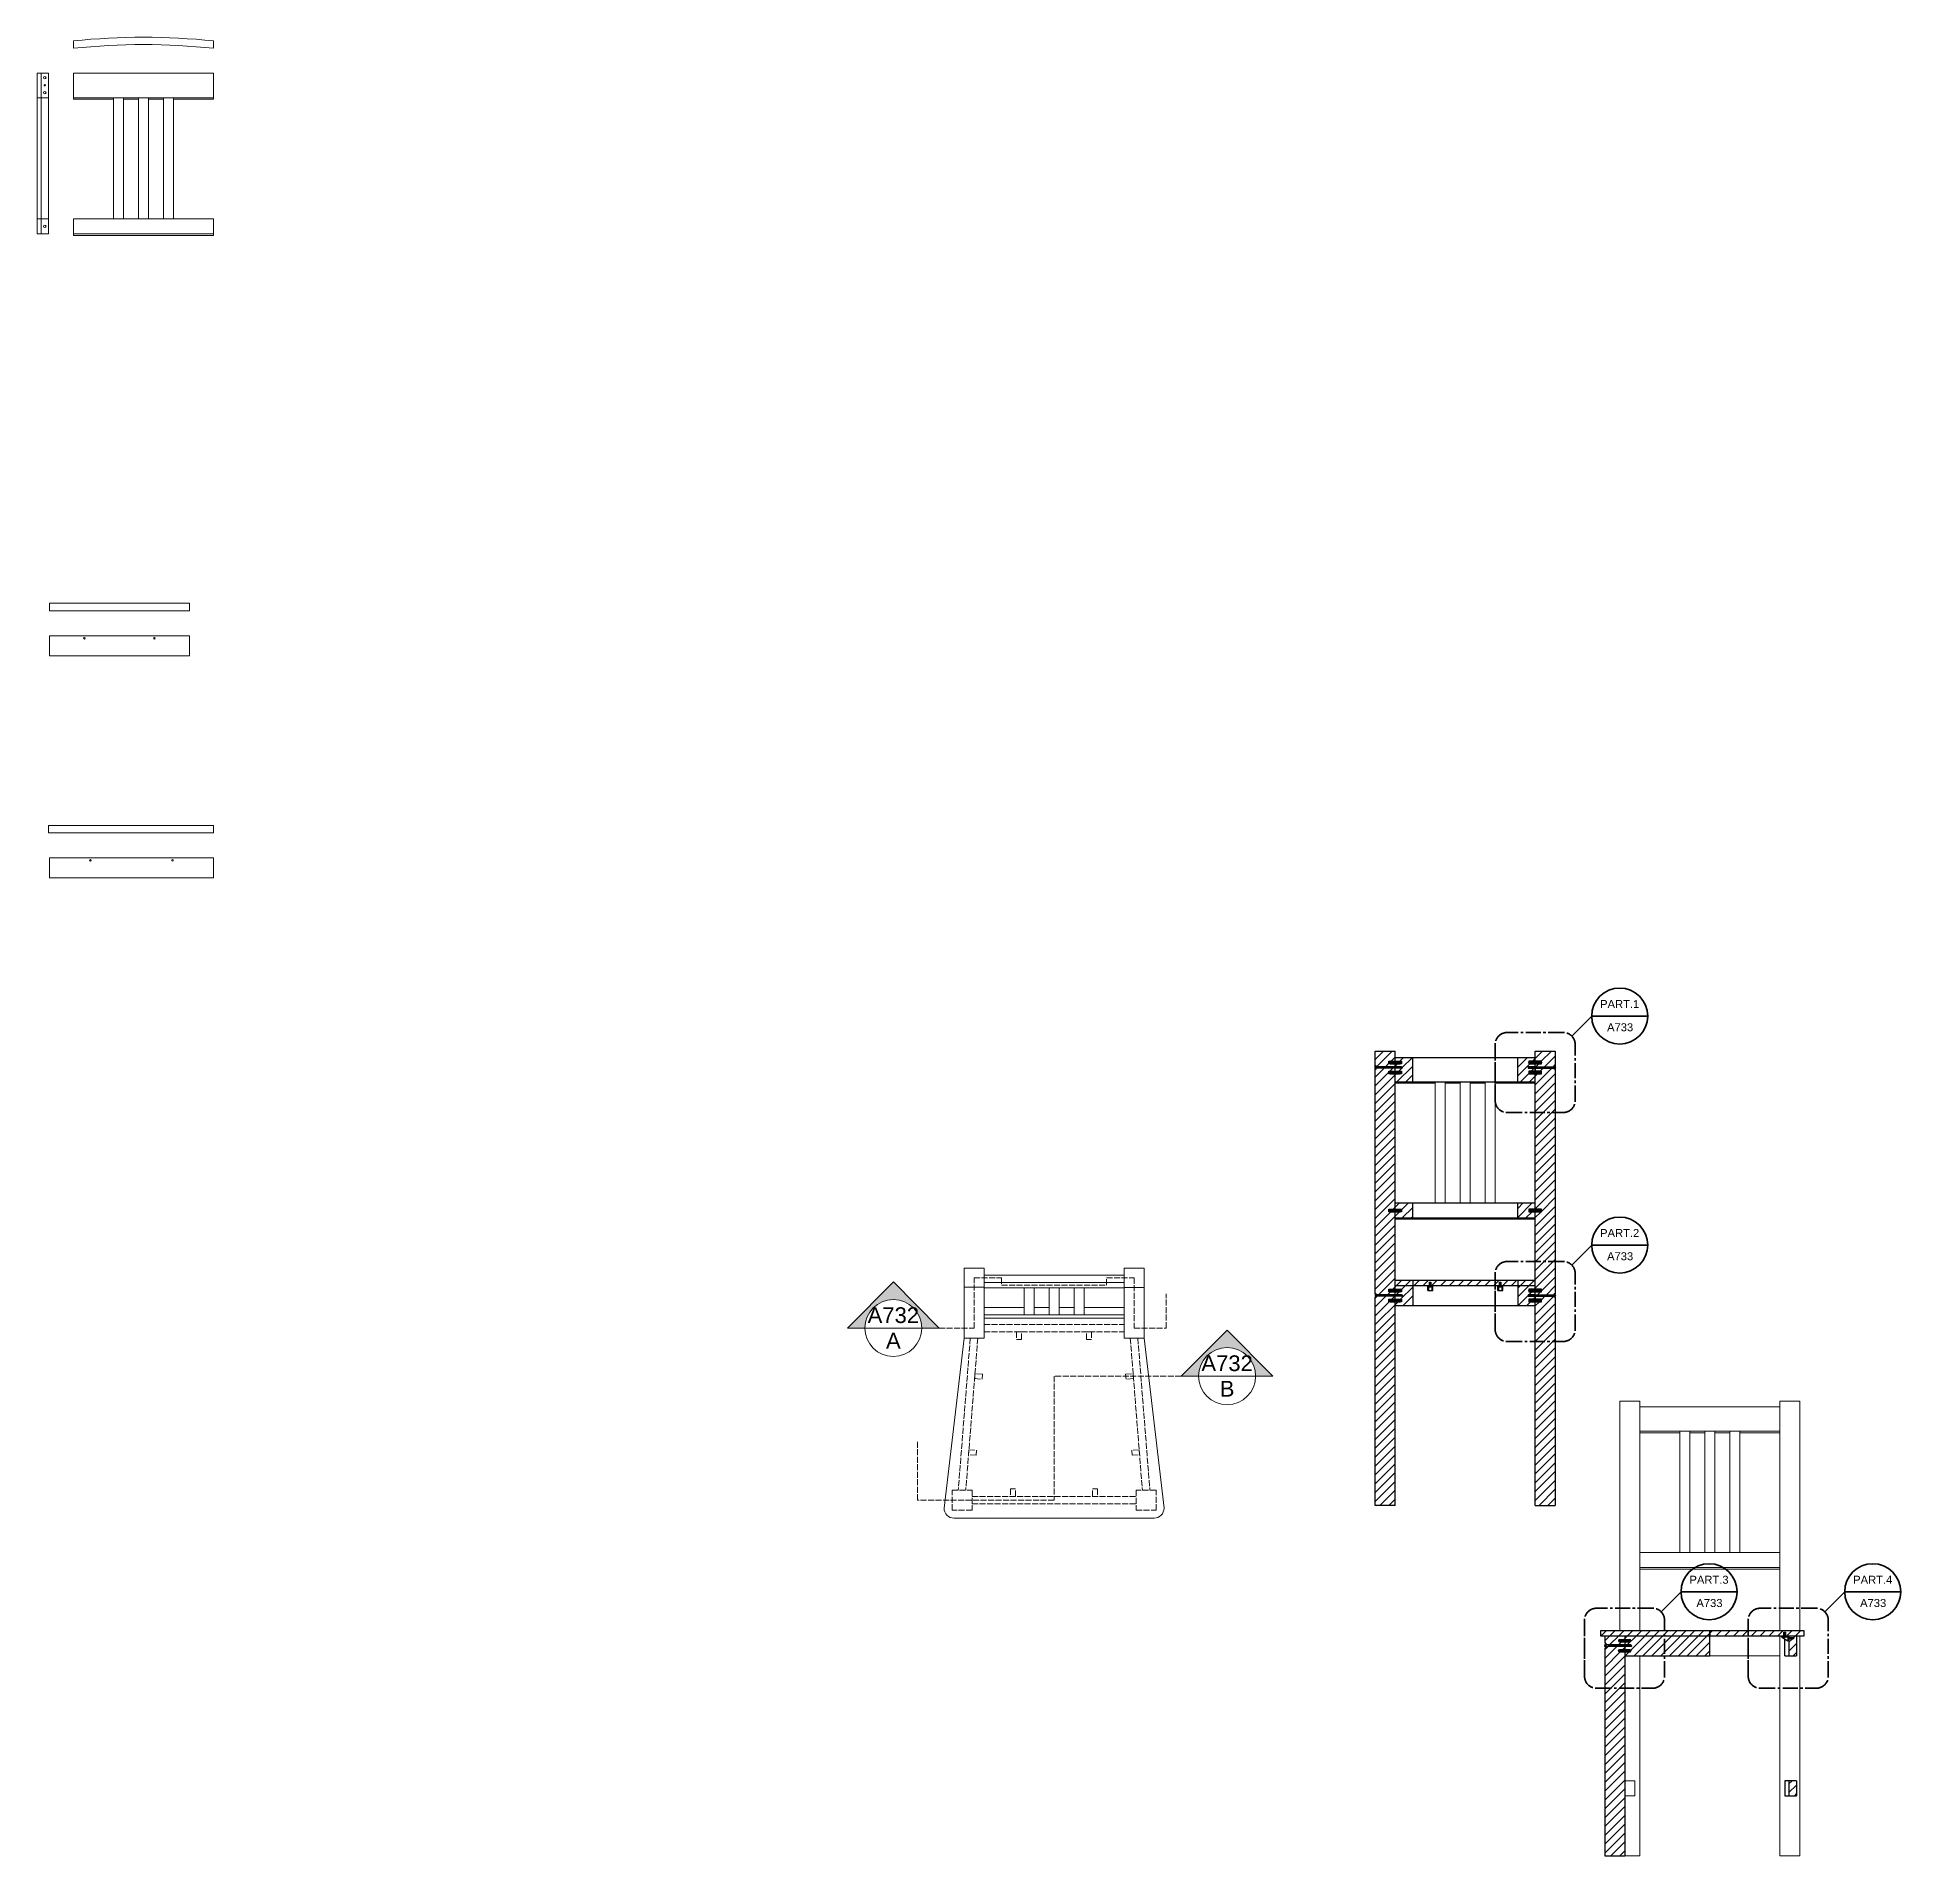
# Model space of a CAD drawing. Header units: inches. Extents: x -747 to 766, y -256 to 288.
# Drawn here: x 393.2 to 765.9, y -256.3 to 107.4 of the extents above; entities that cross this region are included whole.
import ezdxf
from ezdxf.enums import TextEntityAlignment as Align

# ---------------------------------------------------------------- set-up
doc = ezdxf.new("R2010")
doc.units = ezdxf.units.IN
doc.header["$MEASUREMENT"] = 0
doc.linetypes.add('ACAD_ISO02W100', pattern=[15, 12, -3])
doc.linetypes.add('CENTER2', pattern=[1.125, 0.75, -0.125, 0.125, -0.125])
for name, color, linetype, lineweight in [('A-LINE-GRPH', 7, 'Continuous', 13), ('A-PRSP-1', 7, 'Continuous', 40), ('A-SECT A-MCUT', 7, 'Continuous', 35)]:
    doc.layers.add(name, color=color, linetype=linetype, lineweight=lineweight)
doc.styles.add('ARIAL', font='Arial.ttf')
doc.styles.get("Standard").update_dxf_attribs({"font": 'Arial.ttf'})
pattern_1 = [(45, (488.1858, -64.1324), (-0.8838835, 0.8838835), [])]

# ---------------------------------------------------------------- blocks, each defined once
blk = doc.blocks.new('2')
for p, q in [((-114.31, 468.2), (-111.81, 468.2)), ((-114.29, 468.3), (-111.83, 468.3)), ((-114.29, 468.11), (-111.83, 468.11)), ((-114.22, 468.4), (-111.9, 468.4)), ((-114.22, 468.01), (-111.9, 468.01)), ((-114.06, 468.45), (-112.06, 468.45)), ((-114.06, 467.95), (-112.06, 467.95))]:
    blk.add_line(p, q)
for centre, start, end in [((-114.06, 468.2), 90, 270), ((-112.06, 468.2), 270, 90)]:
    blk.add_arc(centre, 0.25, start, end)
blk = doc.blocks.new('vite sedia')
for p, q in [((127.4, 49.71), (127.49, 49.76)), ((127.4, 49.71), (127.49, 49.66)), ((127.4, 49.71), (127.5, 49.71)), ((127.46, 49.92), (127.5, 49.71)), ((127.5, 49.71), (127.46, 49.5)), ((127.58, 50.06), (127.58, 49.36)), ((127.58, 50.06), (127.63, 50.06)), ((127.58, 49.36), (127.63, 49.36)), ((127.63, 49.36), (127.63, 50.06)), ((132.65, 49.86), (127.63, 49.86)), ((132.65, 49.56), (127.63, 49.56)), ((128.28, 49.56), (128.5, 49.86)), ((128.28, 49.56), (128.28, 49.86)), ((128.5, 49.56), (128.72, 49.86)), ((128.72, 49.56), (128.94, 49.86)), ((128.94, 49.56), (129.16, 49.86)), ((129.16, 49.56), (129.38, 49.86)), ((129.38, 49.56), (129.59, 49.86)), ((129.59, 49.56), (129.81, 49.86)), ((129.81, 49.56), (130.03, 49.86)), ((130.03, 49.56), (130.25, 49.86)), ((130.25, 49.56), (130.47, 49.86)), ((130.47, 49.56), (130.69, 49.86)), ((130.69, 49.56), (130.9, 49.86)), ((130.9, 49.56), (131.12, 49.86)), ((131.12, 49.56), (131.34, 49.86)), ((131.34, 49.56), (131.56, 49.86)), ((131.56, 49.56), (131.78, 49.86)), ((131.78, 49.56), (132, 49.86)), ((132, 49.56), (132.21, 49.86)), ((132.21, 49.56), (132.43, 49.86)), ((132.43, 49.56), (132.65, 49.86)), ((132.85, 49.71), (132.65, 49.86)), ((132.65, 49.56), (132.65, 49.86)), ((132.65, 49.56), (132.85, 49.71))]:
    blk.add_line(p, q)
blk.add_spline([(127.58, 50.06), (127.43, 49.86), (127.43, 49.56), (127.58, 49.36)], degree=3)
blk = doc.blocks.new('9')
for p, q in [((0, 0), (-0.15, -0.15)), ((0.15, -0.15), (0, 0)), ((-0.2, -0.86), (-0.2, -0.85)), ((-0.2, -0.85), (0.2, -0.85)), ((-0.2, -0.86), (0.2, -0.86)), ((-0.15, -0.85), (-0.15, -0.15)), ((-0.15, -0.15), (0.15, -0.15)), ((0.12, -0.24), (-0.13, -0.16)), ((0.12, -0.33), (-0.13, -0.25)), ((0.12, -0.43), (-0.13, -0.35)), ((0.12, -0.54), (-0.13, -0.46)), ((0.12, -0.64), (-0.13, -0.56)), ((0.12, -0.74), (-0.13, -0.66)), ((0.12, -0.84), (-0.13, -0.76)), ((-0.04, -0.89), (-0.04, -0.95)), ((-0.04, -0.89), (0.04, -0.89)), ((-0.04, -0.95), (0.04, -0.95)), ((0, -0.89), (0, -0.95)), ((0.03, -0.86), (0.03, -0.86)), ((0.04, -0.89), (0.04, -0.95)), ((0.15, -0.15), (0.15, -0.85)), ((0.15, -0.25), (0.15, -0.25)), ((0.15, -0.44), (0.15, -0.44)), ((0.15, -0.55), (0.15, -0.55)), ((0.2, -0.86), (0.2, -0.85))]:
    blk.add_line(p, q)
for points in [[(-0.2, -0.86), (-0.15, -0.9), (-0.09, -0.93), (-0.04, -0.95)], [(0.04, -0.95), (0.09, -0.93), (0.15, -0.9), (0.2, -0.86)]]:
    blk.add_open_spline(points, degree=3)
blk = doc.blocks.new('222')
for p, q in [((-1.5, 0), (-1.5, -0.2)), ((0, 0), (0, -0.35)), ((-1.5, -0.2), (-1.05, -0.2)), ((-1.5, -0.2), (-0.2, -1)), ((-0.6499, -0.2002), (-0.2, -0.2)), ((-0.2, -0.2), (-0.2, -1)), ((0, -1), (-0.2, -1)), ((0, -0.35), (0.8, -0.35)), ((0, -0.65), (0.8, -0.65)), ((0, -1), (0, -0.65)), ((0.05, -0.35), (0.05, -0.65)), ((0.1, -0.35), (0.1, -0.65)), ((0.15, -0.35), (0.15, -0.65)), ((0.2, -0.35), (0.2, -0.65)), ((0.25, -0.35), (0.25, -0.65)), ((0.3, -0.35), (0.3, -0.65)), ((0.35, -0.35), (0.35, -0.65)), ((0.4, -0.35), (0.4, -0.65)), ((0.45, -0.35), (0.45, -0.65)), ((0.5, -0.35), (0.5, -0.65)), ((0.55, -0.35), (0.55, -0.65)), ((0.6, -0.35), (0.6, -0.65)), ((0.65, -0.35), (0.65, -0.65)), ((0.7, -0.35), (0.7, -0.65)), ((0.75, -0.35), (0.75, -0.65)), ((0.8, -0.35), (0.8, -0.65)), ((0.8, -0.35), (0.9, -0.375)), ((0.9, -0.625), (0.8, -0.65)), ((0.85, -0.3625), (0.85, -0.6375)), ((0.9, -0.375), (0.9, -0.625))]:
    blk.add_line(p, q)
blk = doc.blocks.new('SECT PARTICOLARI')
at = {"layer": 'A-SECT A-MCUT'}
for q in [(9.12, 9.36), (28.12, 14.36)]:
    blk.add_line((14.12, 14.36), q, dxfattribs=at)
at = {"layer": 'A-SECT A-MCUT', "linetype": 'CENTER2', "ltscale": 5}
blk.add_lwpolyline([(-10, -6.76, 0.414214), (-7, -9.76), (7, -9.76, 0.414214), (10, -6.76), (10, 7.24, 0.414214), (7, 10.24), (-7, 10.24, 0.414214), (-10, 7.24), (-10, -6.76), (-10, 7.24)], format="xyb", dxfattribs=at)
at = {"layer": 'A-SECT A-MCUT'}
blk.add_circle((21.12, 14.36), 7, dxfattribs=at)
at = {"style": 'ARIAL'}
blk.add_attdef('1', text='', height=2, dxfattribs=at).set_placement((21.12, 18.36), align=Align.TOP_CENTER)
blk.add_attdef('A714', (17.97, 10.55), '', height=2, dxfattribs=at)
blk = doc.blocks.new('SYMBOL')
at = {"layer": 'A-PRSP-1', "linetype": 'Continuous', "lineweight": 20}
h = blk.add_hatch(color=256, dxfattribs=at)
h.dxf.hatch_style = 1
h.paths.add_polyline_path([(11.206, 4.948), (11.316, 4.948, -1), (11.678, 4.948), (11.788, 4.948), (11.497, 5.241)])
at = {"linetype": 'Continuous', "lineweight": 20}
blk.add_line((11.316, 4.948), (11.678, 4.948), dxfattribs=at)
at = {"layer": 'A-PRSP-1', "linetype": 'Continuous', "lineweight": 20}
for p, q in [((11.206, 4.948), (11.497, 5.241)), ((11.788, 4.948), (11.497, 5.241)), ((11.316, 4.948), (11.206, 4.948)), ((11.678, 4.948), (11.788, 4.948))]:
    blk.add_line(p, q, dxfattribs=at)
blk.add_circle((11.497, 4.948), 0.181, dxfattribs=at)
at = {"linetype": 'Continuous', "lineweight": 20}
for tag, p in [('TAVOLA', (11.497, 5.08)), ('SEZIONE', (11.497, 4.918))]:
    blk.add_attdef(tag, text='', height=0.1, dxfattribs=at).set_placement(p, align=Align.TOP_CENTER)

msp = doc.modelspace()

# ---------------------------------------------------------------- hatches: boundary and pattern name
h = msp.add_hatch()
h.set_pattern_fill('ANSI31', color=256, scale=10)
h.set_pattern_definition([(45, (530.3748, 5.9103), (-0.8838835, 0.8838835), [])])
edge = h.paths.add_edge_path()
edge.add_line((664.8, -145.47), (663.55, -145.47))
edge.add_line((663.55, -145.47), (663.55, -144.97))
edge.add_line((663.55, -144.97), (664.8, -144.97))
edge.add_line((664.8, -144.97), (664.8, -144.37))
edge.add_line((664.8, -144.37), (661, -144.37))
edge.add_line((661, -144.37), (661, -144.62))
edge.add_spline(control_points=[(660.84, -144.43), (660.87, -144.48), (660.91, -144.52), (660.95, -144.57)], knot_values=[0.617457, 0.617457, 0.617457, 0.617457, 0.8, 0.8, 0.8, 0.8], degree=3, periodic=0)
edge.add_line((660.95, -144.57), (660.8, -144.57))
edge.add_line((660.8, -144.57), (660.8, -186.22))
edge.add_line((660.8, -186.22), (664.8, -186.22))
edge.add_line((664.8, -186.22), (664.8, -145.47))
edge = h.paths.add_edge_path()
edge.add_line((664.8, -127.48), (663.55, -127.48))
edge.add_line((663.55, -127.48), (663.55, -126.98))
edge.add_line((663.55, -126.98), (664.8, -126.98))
edge.add_line((664.8, -126.98), (664.8, -99.88))
edge.add_line((664.8, -99.88), (663.55, -99.88))
edge.add_line((663.55, -99.88), (663.55, -99.38))
edge.add_line((663.55, -99.38), (664.8, -99.38))
edge.add_line((664.8, -99.38), (664.8, -98.78))
edge.add_line((664.8, -98.78), (661, -98.78))
edge.add_line((661, -98.78), (661, -99.03))
edge.add_spline(control_points=[(660.84, -98.84), (660.87, -98.89), (660.91, -98.93), (660.95, -98.98)], knot_values=[0.617457, 0.617457, 0.617457, 0.617457, 0.8, 0.8, 0.8, 0.8], degree=3, periodic=0)
edge.add_line((660.95, -98.98), (660.8, -98.98))
edge.add_line((660.8, -98.98), (660.8, -143.87))
edge.add_line((660.8, -143.87), (661, -143.87))
edge.add_line((661, -143.87), (661, -144.07))
edge.add_line((661, -144.07), (664.8, -144.07))
edge.add_line((664.8, -144.07), (664.8, -143.47))
edge.add_line((664.8, -143.47), (663.55, -143.47))
edge.add_line((663.55, -143.47), (663.55, -142.97))
edge.add_line((663.55, -142.97), (664.8, -142.97))
edge.add_line((664.8, -142.97), (664.8, -127.48))
h.paths.add_polyline_path([(664.8, -95.35), (660.8, -95.35), (660.8, -98.28), (661, -98.28), (661, -98.48), (664.8, -98.48), (664.8, -97.88), (663.55, -97.88), (663.55, -97.38), (664.8, -97.38)])
h.paths.add_polyline_path([(668.3, -96.63), (664.8, -96.63), (664.8, -97.38), (666.05, -97.38), (666.05, -97.88), (664.8, -97.88), (664.8, -98.48), (666.23, -98.48), (666.23, -98.78), (664.8, -98.78), (664.8, -99.38), (666.05, -99.38), (666.05, -99.88), (664.8, -99.88), (664.8, -101.51), (668.3, -101.51)])
h.paths.add_polyline_path([(692.8, -98.78), (691.38, -98.78), (691.38, -98.48), (692.8, -98.48), (692.8, -97.88), (691.55, -97.88), (691.55, -97.38), (692.8, -97.38), (692.8, -96.63), (689.3, -96.63), (689.3, -101.51), (692.8, -101.51), (692.8, -99.88), (691.55, -99.88), (691.55, -99.38), (692.8, -99.38)])
h.paths.add_polyline_path([(691.55, -126.98), (692.8, -126.98), (692.8, -125.73), (689.3, -125.73), (689.3, -128.73), (692.8, -128.73), (692.8, -127.48), (691.55, -127.48)])
h.paths.add_polyline_path([(668.3, -125.73), (664.8, -125.73), (664.8, -126.98), (666.05, -126.98), (666.05, -127.48), (664.8, -127.48), (664.8, -128.73), (668.3, -128.73)])
h.paths.add_polyline_path([(696.8, -95.35), (692.8, -95.35), (692.8, -97.38), (694.05, -97.38), (694.05, -97.88), (692.8, -97.88), (692.8, -98.48), (696.6, -98.48), (696.6, -98.28), (696.65, -98.28), (696.8, -98.28)])
h.paths.add_polyline_path([(696.8, -98.98), (696.6, -98.98), (696.6, -98.78), (692.8, -98.78), (692.8, -99.38), (694.05, -99.38), (694.05, -99.88), (692.8, -99.88), (692.8, -126.98), (694.05, -126.98), (694.05, -127.48), (692.8, -127.48), (692.8, -142.97), (694.05, -142.97), (694.05, -143.47), (692.8, -143.47), (692.8, -144.07), (696.6, -144.07), (696.6, -143.87), (696.65, -143.87), (696.8, -143.87)])
h.paths.add_polyline_path([(696.8, -144.57), (696.6, -144.57), (696.6, -144.37), (692.8, -144.37), (692.8, -144.97), (694.05, -144.97), (694.05, -145.47), (692.8, -145.47), (692.8, -186.22), (696.8, -186.22)])
h.paths.add_polyline_path([(692.8, -143.47), (691.55, -143.47), (691.55, -142.97), (692.8, -142.97), (692.8, -142.22), (689.3, -142.22), (689.3, -146.22), (692.8, -146.22), (692.8, -145.47), (691.55, -145.47), (691.55, -144.97), (692.8, -144.97), (692.8, -144.37), (691.38, -144.37), (691.38, -144.07), (692.8, -144.07)])
h.paths.add_polyline_path([(668.3, -142.22), (664.8, -142.22), (664.8, -142.97), (666.05, -142.97), (666.05, -143.47), (664.8, -143.47), (664.8, -144.07), (666.23, -144.07), (666.23, -144.37), (664.8, -144.37), (664.8, -144.97), (666.05, -144.97), (666.05, -145.47), (664.8, -145.47), (664.8, -146.22), (668.3, -146.22)])
h.paths.add_polyline_path([(668.3, -141.22), (664.8, -141.22), (664.8, -142.22), (668.3, -142.22)])
h.paths.add_polyline_path([(685.65, -141.57), (685.95, -141.57), (685.95, -142.22), (689.3, -142.22), (689.3, -141.22), (668.3, -141.22), (668.3, -142.22), (671.65, -142.22), (671.65, -141.57), (671.95, -141.57), (671.95, -142.22), (685.65, -142.22)])
h.paths.add_polyline_path([(692.8, -141.22), (689.3, -141.22), (689.3, -142.22), (692.8, -142.22)])
h.paths.add_polyline_path([(686.3, -142.22), (685.95, -142.22), (685.95, -142.43), (686, -142.43), (686.15, -142.43), (686.15, -143.22), (686.3, -143.22)])
h.paths.add_polyline_path([(685.65, -142.22), (685.3, -142.22), (685.3, -143.22), (685.45, -143.22), (685.45, -142.42), (685.6, -142.42), (685.65, -142.42)])
h.paths.add_polyline_path([(671.65, -142.22), (671.3, -142.22), (671.3, -143.22), (671.45, -143.22), (671.45, -142.42), (671.6, -142.42), (671.65, -142.42)])
h.paths.add_polyline_path([(672.3, -142.22), (671.95, -142.22), (671.95, -142.43), (672, -142.43), (672.15, -142.43), (672.15, -143.22), (672.3, -143.22)])
h = msp.add_hatch()
h.set_pattern_fill('ANSI31', color=256, scale=10)
h.set_pattern_definition(pattern_1)
h.paths.add_polyline_path([(745.06, -241.26), (743.55, -241.26), (743.55, -244.26), (745.06, -244.26)])
h.paths.add_polyline_path([(745.06, -212.26), (743.55, -212.26), (743.55, -212.61), (744.45, -212.61), (744.45, -212.89), (744.25, -212.94), (744.25, -212.91), (743.55, -212.91), (743.55, -213.26), (743.55, -216.26), (745.06, -216.26)])
h.paths.add_polyline_path([(742.55, -211.56), (742.85, -211.56), (742.85, -212.26), (743.55, -212.26), (745.06, -212.26), (746.6, -212.26), (746.6, -211.26), (727.7, -211.26), (727.7, -212.26), (742.55, -212.26)])
h.paths.add_polyline_path([(727.7, -211.26), (705.89, -211.26), (705.89, -212.26), (727.7, -212.26)])
h = msp.add_hatch()
h.set_pattern_fill('ANSI31', color=256, scale=10)
h.set_pattern_definition(pattern_1)
h.paths.add_polyline_path([(710.7, -215.51), (709.7, -215.51, -1), (709.7, -215.01), (710.7, -215.01), (710.7, -214.41), (706.9, -214.41), (706.9, -214.76), (706.7, -214.76), (706.7, -256.26), (710.7, -256.26)])
h.paths.add_polyline_path([(727.7, -212.26), (710.7, -212.26), (710.7, -213.01), (711.7, -213.01, -1), (711.7, -213.51), (710.7, -213.51), (710.7, -214.11), (711.92, -214.11), (712.12, -214.26), (711.92, -214.41), (710.7, -214.41), (710.7, -215.01), (711.7, -215.01, -1), (711.7, -215.51), (710.7, -215.51), (710.7, -216.26), (727.7, -216.26)])
h.paths.add_polyline_path([(709.7, -213.01), (710.7, -213.01), (710.7, -212.26), (706.7, -212.26), (706.7, -213.76), (706.9, -213.76), (706.9, -214.11), (710.7, -214.11), (710.7, -213.51), (709.7, -213.51, -1)])

# ---------------------------------------------------------------- linework, layer by layer
for p, q in [((660.8, -95.35), (664.8, -95.35)), ((660.8, -143.87), (660.8, -95.35)), ((664.8, -126.98), (664.8, -95.35)), ((664.8, -96.63), (692.8, -96.63)), ((668.3, -101.51), (668.3, -96.63)), ((689.3, -101.51), (689.3, -96.63)), ((692.8, -95.35), (696.8, -95.35)), ((692.8, -126.98), (692.8, -95.35)), ((696.8, -95.35), (696.8, -143.87)), ((661, -98.28), (660.8, -98.28)), ((660.8, -98.98), (661, -98.98)), ((664.8, -98.48), (664.8, -97.88)), ((664.8, -99.38), (664.8, -98.78)), ((692.8, -98.48), (692.8, -97.88)), ((692.8, -98.78), (692.8, -99.38)), ((696.6, -98.28), (696.8, -98.28)), ((696.8, -98.98), (696.6, -98.98)), ((664.8, -101.51), (672.8, -101.51)), ((664.8, -101.51), (692.8, -101.51)), ((664.8, -101.67), (672.8, -101.67)), ((674.8, -101.51), (677.8, -101.51)), ((674.8, -101.67), (677.8, -101.67)), ((679.8, -101.51), (682.8, -101.51)), ((679.8, -101.67), (682.8, -101.67)), ((684.8, -101.51), (692.8, -101.51)), ((684.8, -101.67), (692.8, -101.67)), ((664.8, -125.73), (692.8, -125.73)), ((668.3, -128.73), (668.3, -125.73)), ((689.3, -128.73), (689.3, -125.73)), ((664.8, -142.97), (664.8, -127.48)), ((664.8, -128.73), (692.8, -128.73)), ((664.8, -128.89), (692.8, -128.89)), ((692.8, -142.97), (692.8, -127.48)), ((668.3, -141.22), (668.3, -146.22)), ((671.65, -142.22), (671.65, -141.57)), ((671.65, -141.57), (671.95, -141.57)), ((671.95, -141.57), (671.95, -142.22)), ((685.65, -142.22), (685.65, -141.57)), ((685.65, -141.57), (685.95, -141.57)), ((685.95, -141.57), (685.95, -142.22)), ((689.3, -141.22), (689.3, -146.22)), ((661, -143.87), (660.8, -143.87)), ((660.8, -186.22), (660.8, -144.57)), ((660.8, -144.57), (661, -144.57)), ((664.8, -142.22), (671.65, -142.22)), ((664.8, -144.07), (664.8, -143.47)), ((664.8, -144.97), (664.8, -144.37)), ((671.3, -143.22), (671.3, -142.22)), ((671.3, -143.22), (672.3, -143.22)), ((671.6, -142.42), (671.45, -142.42)), ((671.45, -142.42), (671.45, -143.22)), ((672, -142.43), (672.15, -142.43)), ((672.15, -142.43), (672.15, -143.22)), ((672.3, -143.22), (672.3, -142.22)), ((685.3, -143.22), (685.3, -142.22)), ((685.3, -143.22), (686.3, -143.22)), ((685.6, -142.42), (685.45, -142.42)), ((685.45, -142.42), (685.45, -143.22)), ((686, -142.43), (686.15, -142.43)), ((686.15, -142.43), (686.15, -143.22)), ((686.3, -143.22), (686.3, -142.22)), ((692.8, -144.07), (692.8, -143.47)), ((692.8, -144.37), (692.8, -144.97)), ((696.6, -143.87), (696.8, -143.87)), ((696.8, -144.57), (696.6, -144.57)), ((696.8, -144.57), (696.8, -186.22)), ((664.8, -186.22), (664.8, -145.47)), ((664.8, -146.22), (692.8, -146.22)), ((692.8, -186.22), (692.8, -145.47)), ((664.8, -186.22), (660.8, -186.22)), ((692.8, -186.22), (696.8, -186.22)), ((705.89, -211.26), (705.89, -212.26)), ((706.7, -212.26), (706.7, -213.76)), ((706.7, -212.26), (710.7, -212.26)), ((710.7, -212.26), (710.7, -213.01)), ((727.7, -216.26), (727.7, -211.26)), ((745.06, -212.26), (745.06, -216.26)), ((706.9, -213.76), (706.7, -213.76)), ((706.7, -214.76), (706.7, -256.26)), ((706.7, -214.76), (706.9, -214.76)), ((706.9, -213.76), (706.9, -214.11)), ((706.9, -214.41), (706.9, -214.76)), ((710.7, -213.51), (710.7, -214.11)), ((710.7, -214.41), (710.7, -215.01)), ((710.7, -215.51), (710.7, -256.26)), ((742.7, -216.26), (742.7, -212.86)), ((743.55, -213.26), (743.55, -216.26)), ((710.7, -216.26), (727.7, -216.26)), ((742.7, -216.26), (745.06, -216.26)), ((745.06, -241.26), (742.7, -241.26)), ((742.7, -241.26), (742.7, -244.26)), ((743.55, -241.26), (743.55, -244.26)), ((745.06, -241.26), (745.06, -244.26)), ((742.7, -244.26), (745.06, -244.26)), ((706.7, -256.26), (710.7, -256.26))]:
    msp.add_line(p, q)
for points in [[(666.05, -97.38), (666.05, -97.88), (663.55, -97.88), (663.55, -97.38)], [(666.05, -99.38), (666.05, -99.88), (663.55, -99.88), (663.55, -99.38)], [(691.55, -97.38), (691.55, -97.88), (694.05, -97.88), (694.05, -97.38)], [(691.55, -99.38), (691.55, -99.88), (694.05, -99.88), (694.05, -99.38)], [(666.05, -126.98), (666.05, -127.48), (663.55, -127.48), (663.55, -126.98)], [(691.55, -126.98), (691.55, -127.48), (694.05, -127.48), (694.05, -126.98)], [(666.05, -142.97), (666.05, -143.47), (663.55, -143.47), (663.55, -142.97)], [(666.05, -144.97), (666.05, -145.47), (663.55, -145.47), (663.55, -144.97)], [(691.55, -142.97), (691.55, -143.47), (694.05, -143.47), (694.05, -142.97)], [(691.55, -144.97), (691.55, -145.47), (694.05, -145.47), (694.05, -144.97)], [(727.7, -212.26), (742.55, -212.26), (742.55, -211.56), (742.85, -211.56), (742.85, -212.26), (743.55, -212.26), (746.6, -212.26), (746.6, -211.26), (727.7, -211.26)]]:
    msp.add_lwpolyline(points, close=True)
for points in [[(664.8, -98.48), (666.23, -98.48), (666.23, -98.78), (664.8, -98.78)], [(692.8, -98.48), (691.38, -98.48), (691.38, -98.78), (692.8, -98.78)], [(692.8, -141.22), (664.8, -141.22)], [(664.8, -144.07), (666.23, -144.07), (666.23, -144.37), (664.8, -144.37)], [(671.95, -142.22), (685.65, -142.22)], [(685.95, -142.22), (692.8, -142.22)], [(692.8, -144.07), (691.38, -144.07), (691.38, -144.37), (692.8, -144.37)], [(727.7, -211.26), (705.89, -211.26)], [(705.89, -212.26), (727.7, -212.26)]]:
    msp.add_lwpolyline(points)
at = {"layer": 'A-LINE-GRPH'}
for p, q in [((400.48, 106.65), (400.48, 105.18)), ((428.48, 106.65), (428.48, 105.18)), ((393.23, 100.18), (393.98, 100.18)), ((393.23, 100.18), (393.23, 68.08)), ((400.48, 100.18), (428.48, 100.18)), ((400.48, 100.18), (400.48, 94.98)), ((428.48, 100.18), (428.48, 94.98)), ((393.98, 95.3), (393.24, 95.3)), ((395.48, 95.3), (393.98, 95.3)), ((400.48, 95.3), (428.48, 95.3)), ((400.48, 94.98), (408.48, 94.98)), ((408.48, 95.3), (408.48, 71.08)), ((410.48, 95.3), (410.48, 71.08)), ((410.48, 94.98), (413.48, 94.98)), ((413.48, 95.3), (413.48, 71.08)), ((413.48, 95.3), (413.48, 71.08)), ((415.48, 95.3), (415.48, 71.08)), ((415.48, 95.3), (415.48, 71.08)), ((415.48, 94.98), (418.48, 94.98)), ((418.48, 95.3), (418.48, 71.08)), ((420.48, 95.3), (420.48, 71.08)), ((420.48, 94.98), (428.48, 94.98)), ((393.98, 71.08), (393.23, 71.08)), ((395.48, 71.08), (393.98, 71.08)), ((400.48, 71.08), (428.48, 71.08)), ((400.48, 71.08), (400.48, 67.75)), ((428.48, 71.08), (428.48, 67.75)), ((393.23, 68.08), (393.98, 68.08)), ((400.48, 68.08), (428.48, 68.08)), ((400.48, 67.75), (428.48, 67.75)), ((672.8, -101.51), (672.8, -125.73)), ((674.8, -101.51), (674.8, -125.73)), ((677.8, -101.51), (677.8, -125.73)), ((677.8, -101.51), (677.8, -125.73)), ((679.8, -101.51), (679.8, -125.73)), ((679.8, -101.51), (679.8, -125.73)), ((682.8, -101.51), (682.8, -125.73)), ((684.8, -101.51), (684.8, -125.73)), ((582.58, -138.75), (578.58, -138.75)), ((578.58, -152.73), (578.58, -138.75)), ((578.58, -142.58), (578.58, -138.75)), ((582.58, -152.75), (582.58, -138.75)), ((582.58, -140.16), (610.58, -140.16)), ((610.58, -152.75), (610.58, -138.75)), ((610.58, -138.75), (614.58, -138.75)), ((614.58, -138.75), (614.58, -152.73)), ((582.58, -142.59), (578.58, -142.58)), ((582.58, -141.63), (610.58, -141.63)), ((582.58, -142.71), (610.58, -142.71)), ((590.58, -142.71), (590.58, -148.09)), ((592.58, -142.71), (592.58, -148.09)), ((595.58, -142.71), (595.58, -148.09)), ((595.58, -142.71), (595.58, -148.09)), ((597.58, -142.71), (597.58, -148.09)), ((597.58, -142.71), (597.58, -148.09)), ((600.58, -142.71), (600.58, -148.09)), ((602.58, -142.71), (602.58, -148.09)), ((614.58, -142.66), (610.58, -142.65)), ((582.58, -146.63), (590.58, -146.63)), ((582.58, -148.09), (610.58, -148.09)), ((582.58, -148.76), (610.58, -148.76)), ((592.58, -146.63), (595.58, -146.63)), ((597.58, -146.63), (600.58, -146.63)), ((602.58, -146.63), (610.58, -146.63)), ((578.58, -152.73), (578.58, -150.73)), ((578.58, -152.73), (582.58, -152.75)), ((614.58, -152.73), (610.58, -152.75)), ((709.7, -211.26), (709.7, -165.39)), ((709.7, -165.39), (713.7, -165.39)), ((713.7, -211.26), (713.7, -165.39)), ((713.7, -166.51), (741.7, -166.51)), ((741.7, -165.39), (745.7, -165.39)), ((741.7, -211.26), (741.7, -165.39)), ((745.7, -165.39), (745.7, -211.26)), ((713.7, -171.39), (741.7, -171.39)), ((721.7, -171.39), (721.7, -195.61)), ((723.7, -171.39), (723.7, -195.61)), ((726.7, -171.39), (726.7, -195.61)), ((726.7, -171.39), (726.7, -195.61)), ((728.7, -171.39), (728.7, -195.61)), ((728.7, -171.39), (728.7, -195.61)), ((731.7, -171.39), (731.7, -195.61)), ((733.7, -171.39), (733.7, -195.61)), ((713.7, -171.71), (721.7, -171.71)), ((723.7, -171.71), (726.7, -171.71)), ((728.7, -171.71), (731.7, -171.71)), ((733.7, -171.71), (741.7, -171.71)), ((713.7, -195.61), (741.7, -195.61)), ((713.7, -198.61), (741.7, -198.61)), ((713.7, -198.93), (741.7, -198.93)), ((741.7, -212.26), (741.7, -256.26)), ((745.7, -212.26), (745.7, -256.26)), ((713.7, -216.26), (713.7, -256.26)), ((727.7, -216.26), (741.7, -216.26)), ((710.7, -241.26), (712.7, -241.26)), ((712.7, -241.26), (712.7, -244.26)), ((712.7, -244.26), (710.7, -244.26)), ((713.7, -256.26), (710.7, -256.26)), ((741.7, -256.26), (745.7, -256.26))]:
    msp.add_line(p, q, dxfattribs=at)
at = {"layer": 'A-LINE-GRPH', "linetype": 'ACAD_ISO02W100', "ltscale": 0.1, "transparency": 33554687}
for p, q in [((579.83, -152.74), (577.42, -183.17)), ((581.33, -152.75), (578.92, -183.17)), ((582.58, -150), (610.58, -150)), ((582.58, -151.5), (610.58, -151.5)), ((611.83, -152.75), (614.24, -183.17)), ((613.33, -152.74), (615.75, -183.17)), ((580.17, -184.42), (613, -184.42)), ((580.17, -185.92), (613, -185.92))]:
    msp.add_line(p, q, dxfattribs=at)
at = {"layer": 'A-LINE-GRPH'}
for points in [[(395.48, 100.18), (393.98, 100.18), (393.98, 68.08), (395.48, 68.08)], [(395.66, -7.3), (423.66, -7.3), (423.66, -5.8), (395.66, -5.8)], [(395.66, -12.3), (423.66, -12.3), (423.66, -16.3), (395.66, -16.3)], [(395.48, -51.71), (428.48, -51.71), (428.48, -50.21), (395.48, -50.21)], [(395.66, -56.71), (428.48, -56.71), (428.48, -60.71), (395.66, -60.71)]]:
    msp.add_lwpolyline(points, close=True, dxfattribs=at)
at = {"layer": 'A-LINE-GRPH', "color": 1, "linetype": 'ACAD_ISO02W100', "ltscale": 0.1, "transparency": 33554687}
for points in [[(573.6, -150.73), (573.6, -150.73), (580.58, -150.73), (580.58, -140.67), (586.08, -140.67), (586.08, -142.13), (607.08, -142.13), (607.08, -140.67), (612.58, -140.67), (612.58, -150.73), (619.03, -150.73), (619.03, -143.88)], [(622.03, -160.35), (622.03, -160.35), (596.58, -160.35), (596.58, -185.17), (569.27, -185.17), (569.27, -173.44)]]:
    msp.add_lwpolyline(points, dxfattribs=at)
at = {"layer": 'A-LINE-GRPH'}
msp.add_lwpolyline([(578.58, -152.73), (574.58, -186.75, 0.414214), (576.58, -188.75), (616.58, -188.75, 0.414214), (618.58, -186.75), (614.58, -152.73)], format="xyb", dxfattribs=at)
at = {"layer": 'A-LINE-GRPH', "linetype": 'ACAD_ISO02W100', "ltscale": 0.1, "transparency": 33554687}
for points in [[(589.08, -151.5), (589.08, -153), (590.08, -153), (590.08, -151.5)], [(604.08, -151.5), (604.08, -153), (603.08, -153), (603.08, -151.5)], [(582.27, -159.97), (580.77, -159.85), (580.69, -160.85), (582.19, -160.97)], [(610.9, -159.97), (612.39, -159.85), (612.47, -160.85), (610.98, -160.97)], [(580.98, -176.18), (579.48, -176.06), (579.56, -175.07), (581.06, -175.18)], [(612.18, -176.18), (613.68, -176.06), (613.6, -175.07), (612.11, -175.18)], [(576.17, -183.17), (580.17, -183.17), (580.17, -187.17), (576.17, -187.17)], [(587.88, -182.92), (587.88, -184.42), (588.88, -184.42), (588.88, -182.92)], [(605.29, -182.92), (605.29, -184.42), (604.29, -184.42), (604.29, -182.92)], [(617, -183.17), (613, -183.17), (613, -187.17), (617, -187.17)]]:
    msp.add_lwpolyline(points, close=True, dxfattribs=at)
at = {"layer": 'A-LINE-GRPH'}
for centre, radius in [((394.73, 99.3), 0.25), ((394.73, 97.8), 0.15), ((394.73, 96.3), 0.25), ((394.73, 69.58), 0.25), ((402.66, -12.8), 0.15), ((416.66, -12.8), 0.15), ((403.86, -57.21), 0.15), ((420.28, -57.21), 0.15)]:
    msp.add_circle(centre, radius, dxfattribs=at)
for centre in [(414.48, -26.32), (414.48, -27.79)]:
    msp.add_arc(centre, 133.71, 83.9898, 96.0102, dxfattribs=at)

# ---------------------------------------------------------------- block references
for name, p in [('vite sedia', (533.37, -148.34)), ('2', (777.86, -565.83)), ('9', (671.8, -141.57)), ('9', (685.8, -141.57)), ('vite sedia', (533.37, -193.93)), ('2', (777.86, -611.42)), ('222', (743.55, -212.26)), ('9', (742.7, -211.61)), ('vite sedia', (579.27, -263.97)), ('2', (823.76, -681.46))]:
    msp.add_blockref(name, p)
at = {"xscale": -1, "rotation": 180}
for p in [(777.86, 368.58), (777.86, 340.97), (777.86, 322.98), (823.76, 252.94)]:
    msp.add_blockref('2', p, dxfattribs=at)
at = {"xscale": -1}
for name, p in [('vite sedia', (824.23, -148.34)), ('2', (579.75, -565.83)), ('vite sedia', (824.23, -193.93)), ('2', (579.75, -611.42))]:
    msp.add_blockref(name, p, dxfattribs=at)
at = {"rotation": 180}
for p in [(579.75, 368.58), (579.75, 340.97), (579.75, 322.98)]:
    msp.add_blockref('2', p, dxfattribs=at)
at = {"layer": 'A-LINE-GRPH', "xscale": 0.8, "yscale": 0.8, "zscale": 0.8}
for p, values in [((692.8, -99.83), {'1': 'PART.1', 'A714': 'A733'}), ((692.8, -145.62), {'1': 'PART.2', 'A714': 'A733'}), ((710.67, -214.96), {'1': 'PART.3', 'A714': 'A733'}), ((743.41, -214.96), {'1': 'PART.4', 'A714': 'A733'})]:
    msp.add_blockref('SECT PARTICOLARI', p, dxfattribs=at).add_auto_attribs(values)
at = {"layer": 'A-LINE-GRPH'}
ref = msp.add_blockref('SYMBOL', (202.33, -306.58), dxfattribs=dict(at, xscale=31.49606299212599, yscale=31.49606299212599, zscale=31.49606299212599))
ref.add_attrib('SEZIONE', 'A', dxfattribs={"layer": '0', "linetype": 'Continuous', "lineweight": 20, "height": 3.15, "style": 'ARIAL'}).set_placement((564.44, -151.68), align=Align.TOP_CENTER)
ref.add_attrib('TAVOLA', 'A732', dxfattribs={"layer": '0', "linetype": 'Continuous', "lineweight": 20, "height": 3.15}).set_placement((564.44, -146.58), align=Align.TOP_CENTER)
ref = msp.add_blockref('SYMBOL', (269.08, -316.2), dxfattribs=dict(at, xscale=31.49606299212599, yscale=31.49606299212599, zscale=31.49606299212599))
ref.add_attrib('SEZIONE', 'B', dxfattribs={"layer": '0', "linetype": 'Continuous', "lineweight": 20, "height": 3.15, "style": 'ARIAL'}).set_placement((631.19, -161.3), align=Align.TOP_CENTER)
ref.add_attrib('TAVOLA', 'A732', dxfattribs={"layer": '0', "linetype": 'Continuous', "lineweight": 20, "height": 3.15}).set_placement((631.19, -156.2), align=Align.TOP_CENTER)

doc.saveas('drawing.dxf')
